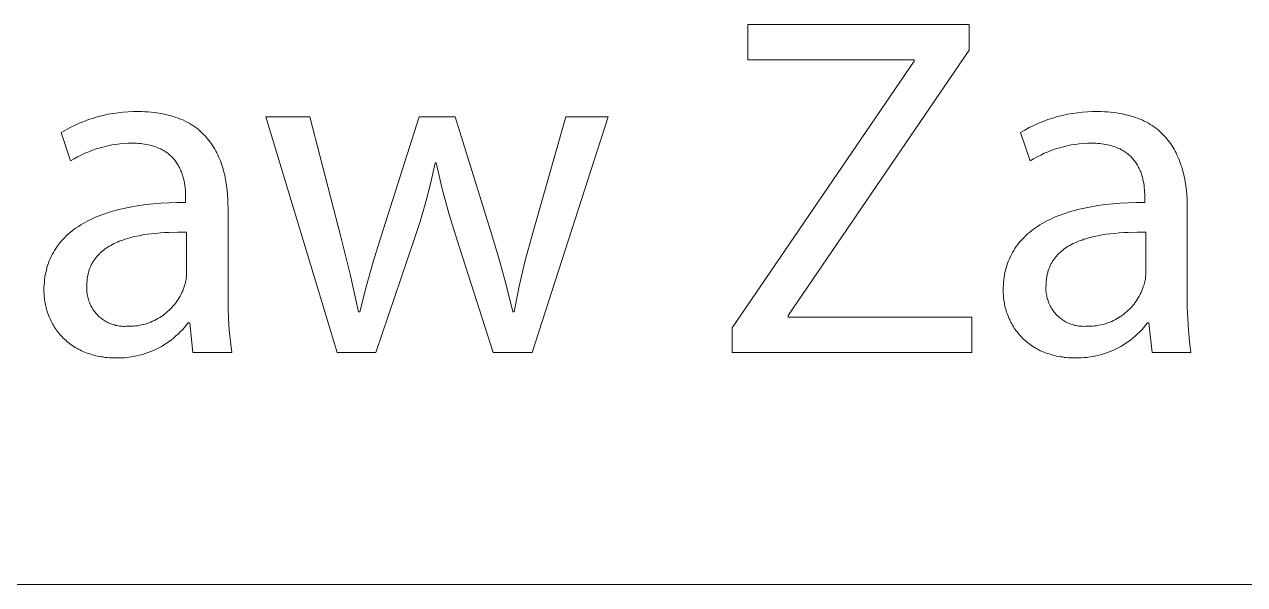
# Model space of a CAD drawing. Header units: millimetres. Extents: x -1283 to 2747, y -259 to 2557.
# Drawn here: x 2009.7 to 2110.9, y -258.7 to -212.3 of the extents above; entities that cross this region are included whole.
import ezdxf

# ---------------------------------------------------------------- set-up
doc = ezdxf.new("R2010")
doc.units = ezdxf.units.MM
doc.header["$MEASUREMENT"] = 0
doc.layers.add('Domyślny', color=7, linetype='Continuous', true_color=0x000000)

msp = doc.modelspace()

# ---------------------------------------------------------------- linework, layer by layer
at = {"layer": 'Domyślny', "color": 18, "lineweight": 15, "true_color": 0x000000}
for p, q in [((2069.67, -215.24), (2069.67, -212.3)), ((2069.67, -212.3), (2088.03, -212.3)), ((2088.03, -212.3), (2088.03, -214.44)), ((2068.38, -237.44), (2083.47, -215.36)), ((2083.47, -215.24), (2069.67, -215.24)), ((2088.03, -214.44), (2073.03, -236.42)), ((2083.47, -215.36), (2083.47, -215.24)), ((2013.86, -220.67), (2014.25, -220.49)), ((2014.25, -220.49), (2014.64, -220.34)), ((2014.64, -220.34), (2015.03, -220.19)), ((2015.03, -220.19), (2015.43, -220.06)), ((2015.43, -220.06), (2015.83, -219.94)), ((2015.83, -219.94), (2016.24, -219.84)), ((2016.24, -219.84), (2016.65, -219.75)), ((2016.65, -219.75), (2017.06, -219.68)), ((2017.06, -219.68), (2017.48, -219.62)), ((2017.48, -219.62), (2017.9, -219.57)), ((2017.9, -219.57), (2018.31, -219.54)), ((2018.31, -219.54), (2018.73, -219.53)), ((2018.73, -219.53), (2019.15, -219.53)), ((2019.15, -219.53), (2019.43, -219.53)), ((2019.43, -219.53), (2019.7, -219.54)), ((2019.7, -219.54), (2019.96, -219.55)), ((2019.96, -219.55), (2020.22, -219.57)), ((2020.22, -219.57), (2020.47, -219.6)), ((2020.47, -219.6), (2020.72, -219.63)), ((2020.72, -219.63), (2020.96, -219.67)), ((2020.96, -219.67), (2021.19, -219.71)), ((2021.19, -219.71), (2021.41, -219.76)), ((2021.41, -219.76), (2021.63, -219.81)), ((2021.63, -219.81), (2021.85, -219.87)), ((2021.85, -219.87), (2022.06, -219.93)), ((2022.06, -219.93), (2022.26, -220)), ((2022.26, -220), (2022.46, -220.07)), ((2022.46, -220.07), (2022.65, -220.14)), ((2022.65, -220.14), (2022.83, -220.22)), ((2022.83, -220.22), (2023.02, -220.31)), ((2023.02, -220.31), (2023.19, -220.4)), ((2023.19, -220.4), (2023.36, -220.49)), ((2023.36, -220.49), (2023.52, -220.59)), ((2035.62, -239.49), (2029.72, -219.96)), ((2029.72, -219.96), (2033.36, -219.96)), ((2033.36, -219.96), (2035.94, -229.89)), ((2039.25, -229.93), (2042.43, -219.96)), ((2042.43, -219.96), (2045.41, -219.96)), ((2045.41, -219.96), (2048.45, -229.74)), ((2051.79, -229.76), (2054.58, -219.96)), ((2058.1, -219.96), (2051.79, -239.49)), ((2054.58, -219.96), (2058.1, -219.96)), ((2093.38, -220.67), (2093.76, -220.49)), ((2093.76, -220.49), (2094.15, -220.34)), ((2094.15, -220.34), (2094.55, -220.19)), ((2094.55, -220.19), (2094.95, -220.06)), ((2094.95, -220.06), (2095.35, -219.94)), ((2095.35, -219.94), (2095.76, -219.84)), ((2095.76, -219.84), (2096.17, -219.75)), ((2096.17, -219.75), (2096.59, -219.68)), ((2096.59, -219.68), (2097, -219.62)), ((2097, -219.62), (2097.42, -219.57)), ((2097.42, -219.57), (2097.84, -219.54)), ((2097.84, -219.54), (2098.26, -219.53)), ((2098.26, -219.53), (2098.68, -219.53)), ((2098.68, -219.53), (2098.96, -219.53)), ((2098.96, -219.53), (2099.23, -219.54)), ((2099.23, -219.54), (2099.49, -219.55)), ((2099.49, -219.55), (2099.75, -219.57)), ((2099.75, -219.57), (2100, -219.6)), ((2100, -219.6), (2100.24, -219.63)), ((2100.24, -219.63), (2100.48, -219.67)), ((2100.48, -219.67), (2100.71, -219.71)), ((2100.71, -219.71), (2100.94, -219.76)), ((2100.94, -219.76), (2101.16, -219.81)), ((2101.16, -219.81), (2101.37, -219.87)), ((2101.37, -219.87), (2101.58, -219.93)), ((2101.58, -219.93), (2101.78, -220)), ((2101.78, -220), (2101.98, -220.07)), ((2101.98, -220.07), (2102.17, -220.14)), ((2102.17, -220.14), (2102.35, -220.22)), ((2102.35, -220.22), (2102.53, -220.31)), ((2102.53, -220.31), (2102.71, -220.4)), ((2102.71, -220.4), (2102.88, -220.49)), ((2102.88, -220.49), (2103.04, -220.59)), ((2012.75, -221.26), (2013.12, -221.05)), ((2013.54, -223.61), (2012.75, -221.26)), ((2013.12, -221.05), (2013.49, -220.85)), ((2013.49, -220.85), (2013.86, -220.67)), ((2023.52, -220.59), (2023.68, -220.69)), ((2023.68, -220.69), (2023.84, -220.8)), ((2023.84, -220.8), (2023.99, -220.91)), ((2023.99, -220.91), (2024.13, -221.02)), ((2024.13, -221.02), (2024.27, -221.14)), ((2024.27, -221.14), (2024.4, -221.26)), ((2024.4, -221.26), (2024.53, -221.39)), ((2024.53, -221.39), (2024.66, -221.51)), ((2024.66, -221.51), (2024.78, -221.64)), ((2092.27, -221.26), (2092.63, -221.05)), ((2093.07, -223.61), (2092.27, -221.26)), ((2092.63, -221.05), (2093, -220.85)), ((2093, -220.85), (2093.38, -220.67)), ((2103.04, -220.59), (2103.2, -220.69)), ((2103.2, -220.69), (2103.36, -220.8)), ((2103.36, -220.8), (2103.5, -220.91)), ((2103.5, -220.91), (2103.65, -221.02)), ((2103.65, -221.02), (2103.79, -221.14)), ((2103.79, -221.14), (2103.92, -221.26)), ((2103.92, -221.26), (2104.05, -221.39)), ((2104.05, -221.39), (2104.17, -221.51)), ((2104.17, -221.51), (2104.29, -221.64)), ((2015.98, -222.52), (2015.66, -222.62)), ((2016.31, -222.43), (2015.98, -222.52)), ((2016.63, -222.36), (2016.31, -222.43)), ((2016.96, -222.29), (2016.63, -222.36)), ((2017.29, -222.24), (2016.96, -222.29)), ((2017.63, -222.2), (2017.29, -222.24)), ((2017.96, -222.17), (2017.63, -222.2)), ((2018.3, -222.15), (2017.96, -222.17)), ((2018.63, -222.14), (2018.3, -222.15)), ((2018.81, -222.15), (2018.63, -222.14)), ((2018.99, -222.15), (2018.81, -222.15)), ((2019.17, -222.16), (2018.99, -222.15)), ((2019.34, -222.18), (2019.17, -222.16)), ((2019.5, -222.19), (2019.34, -222.18)), ((2019.66, -222.22), (2019.5, -222.19)), ((2019.82, -222.24), (2019.66, -222.22)), ((2019.97, -222.27), (2019.82, -222.24)), ((2020.12, -222.3), (2019.97, -222.27)), ((2020.26, -222.34), (2020.12, -222.3)), ((2020.39, -222.38), (2020.26, -222.34)), ((2020.53, -222.42), (2020.39, -222.38)), ((2020.65, -222.47), (2020.53, -222.42)), ((2020.78, -222.52), (2020.65, -222.47)), ((2020.9, -222.57), (2020.78, -222.52)), ((2024.78, -221.64), (2024.89, -221.78)), ((2024.89, -221.78), (2025, -221.91)), ((2025, -221.91), (2025.11, -222.05)), ((2025.11, -222.05), (2025.21, -222.2)), ((2025.21, -222.2), (2025.31, -222.34)), ((2025.31, -222.34), (2025.4, -222.49)), ((2025.4, -222.49), (2025.49, -222.64)), ((2095.51, -222.52), (2095.19, -222.62)), ((2095.84, -222.43), (2095.51, -222.52)), ((2096.16, -222.35), (2095.84, -222.43)), ((2096.49, -222.29), (2096.16, -222.35)), ((2096.82, -222.24), (2096.49, -222.29)), ((2097.15, -222.2), (2096.82, -222.24)), ((2097.49, -222.17), (2097.15, -222.2)), ((2097.82, -222.15), (2097.49, -222.17)), ((2098.16, -222.14), (2097.82, -222.15)), ((2098.34, -222.15), (2098.16, -222.14)), ((2098.52, -222.15), (2098.34, -222.15)), ((2098.7, -222.16), (2098.52, -222.15)), ((2098.86, -222.18), (2098.7, -222.16)), ((2099.03, -222.19), (2098.86, -222.18)), ((2099.19, -222.22), (2099.03, -222.19)), ((2099.34, -222.24), (2099.19, -222.22)), ((2099.49, -222.27), (2099.34, -222.24)), ((2099.64, -222.3), (2099.49, -222.27)), ((2099.78, -222.34), (2099.64, -222.3)), ((2099.91, -222.38), (2099.78, -222.34)), ((2100.05, -222.42), (2099.91, -222.38)), ((2100.17, -222.47), (2100.05, -222.42)), ((2100.3, -222.52), (2100.17, -222.47)), ((2100.42, -222.57), (2100.3, -222.52)), ((2104.29, -221.64), (2104.41, -221.78)), ((2104.41, -221.78), (2104.52, -221.91)), ((2104.52, -221.91), (2104.63, -222.05)), ((2104.63, -222.05), (2104.73, -222.2)), ((2104.73, -222.2), (2104.83, -222.34)), ((2104.83, -222.34), (2104.92, -222.49)), ((2104.92, -222.49), (2105.01, -222.64)), ((2013.83, -223.43), (2013.54, -223.61)), ((2014.12, -223.27), (2013.83, -223.43)), ((2014.42, -223.12), (2014.12, -223.27)), ((2014.73, -222.98), (2014.42, -223.12)), ((2015.04, -222.85), (2014.73, -222.98)), ((2015.35, -222.73), (2015.04, -222.85)), ((2015.66, -222.62), (2015.35, -222.73)), ((2021.01, -222.62), (2020.9, -222.57)), ((2021.12, -222.68), (2021.01, -222.62)), ((2021.23, -222.74), (2021.12, -222.68)), ((2021.33, -222.8), (2021.23, -222.74)), ((2021.43, -222.87), (2021.33, -222.8)), ((2021.53, -222.93), (2021.43, -222.87)), ((2021.62, -223), (2021.53, -222.93)), ((2021.71, -223.07), (2021.62, -223)), ((2021.79, -223.15), (2021.71, -223.07)), ((2021.87, -223.22), (2021.79, -223.15)), ((2021.95, -223.3), (2021.87, -223.22)), ((2022.03, -223.38), (2021.95, -223.3)), ((2022.1, -223.46), (2022.03, -223.38)), ((2022.17, -223.54), (2022.1, -223.46)), ((2025.49, -222.64), (2025.58, -222.8)), ((2025.58, -222.8), (2025.66, -222.95)), ((2025.66, -222.95), (2025.74, -223.11)), ((2025.74, -223.11), (2025.81, -223.27)), ((2025.81, -223.27), (2025.88, -223.43)), ((2025.88, -223.43), (2025.95, -223.6)), ((2093.36, -223.43), (2093.07, -223.61)), ((2093.65, -223.27), (2093.36, -223.43)), ((2093.95, -223.12), (2093.65, -223.27)), ((2094.25, -222.98), (2093.95, -223.12)), ((2094.56, -222.85), (2094.25, -222.98)), ((2094.87, -222.73), (2094.56, -222.85)), ((2095.19, -222.62), (2094.87, -222.73)), ((2100.53, -222.62), (2100.42, -222.57)), ((2100.64, -222.68), (2100.53, -222.62)), ((2100.75, -222.74), (2100.64, -222.68)), ((2100.85, -222.8), (2100.75, -222.74)), ((2100.95, -222.87), (2100.85, -222.8)), ((2101.05, -222.93), (2100.95, -222.87)), ((2101.14, -223), (2101.05, -222.93)), ((2101.23, -223.07), (2101.14, -223)), ((2101.31, -223.15), (2101.23, -223.07)), ((2101.39, -223.22), (2101.31, -223.15)), ((2101.47, -223.3), (2101.39, -223.22)), ((2101.54, -223.38), (2101.47, -223.3)), ((2101.61, -223.46), (2101.54, -223.38)), ((2101.68, -223.54), (2101.61, -223.46)), ((2105.01, -222.64), (2105.09, -222.8)), ((2105.09, -222.8), (2105.18, -222.95)), ((2105.18, -222.95), (2105.25, -223.11)), ((2105.25, -223.11), (2105.33, -223.27)), ((2105.33, -223.27), (2105.4, -223.43)), ((2105.4, -223.43), (2105.46, -223.6)), ((2022.23, -223.62), (2022.17, -223.54)), ((2022.29, -223.71), (2022.23, -223.62)), ((2022.35, -223.8), (2022.29, -223.71)), ((2022.41, -223.88), (2022.35, -223.8)), ((2022.46, -223.97), (2022.41, -223.88)), ((2022.51, -224.06), (2022.46, -223.97)), ((2022.56, -224.15), (2022.51, -224.06)), ((2022.6, -224.24), (2022.56, -224.15)), ((2022.64, -224.34), (2022.6, -224.24)), ((2022.68, -224.43), (2022.64, -224.34)), ((2022.72, -224.52), (2022.68, -224.43)), ((2022.76, -224.61), (2022.72, -224.52)), ((2025.95, -223.6), (2026.01, -223.76)), ((2026.01, -223.76), (2026.07, -223.93)), ((2026.07, -223.93), (2026.12, -224.1)), ((2026.12, -224.1), (2026.17, -224.27)), ((2026.17, -224.27), (2026.22, -224.44)), ((2026.22, -224.44), (2026.27, -224.62)), ((2043.76, -223.76), (2043.39, -225.39)), ((2043.84, -223.76), (2043.76, -223.76)), ((2044.35, -225.92), (2043.84, -223.76)), ((2101.75, -223.62), (2101.68, -223.54)), ((2101.81, -223.71), (2101.75, -223.62)), ((2101.87, -223.8), (2101.81, -223.71)), ((2101.92, -223.88), (2101.87, -223.8)), ((2101.98, -223.97), (2101.92, -223.88)), ((2102.03, -224.06), (2101.98, -223.97)), ((2102.07, -224.15), (2102.03, -224.06)), ((2102.12, -224.24), (2102.07, -224.15)), ((2102.16, -224.34), (2102.12, -224.24)), ((2102.2, -224.43), (2102.16, -224.34)), ((2102.24, -224.52), (2102.2, -224.43)), ((2102.27, -224.61), (2102.24, -224.52)), ((2105.46, -223.6), (2105.52, -223.76)), ((2105.52, -223.76), (2105.58, -223.93)), ((2105.58, -223.93), (2105.64, -224.1)), ((2105.64, -224.1), (2105.69, -224.27)), ((2105.69, -224.27), (2105.74, -224.44)), ((2105.74, -224.44), (2105.78, -224.62)), ((2022.79, -224.71), (2022.76, -224.61)), ((2022.82, -224.8), (2022.79, -224.71)), ((2022.85, -224.9), (2022.82, -224.8)), ((2022.87, -224.99), (2022.85, -224.9)), ((2022.9, -225.09), (2022.87, -224.99)), ((2022.92, -225.18), (2022.9, -225.09)), ((2022.94, -225.27), (2022.92, -225.18)), ((2022.98, -225.46), (2022.94, -225.27)), ((2023.01, -225.65), (2022.98, -225.46)), ((2026.27, -224.62), (2026.31, -224.79)), ((2026.31, -224.79), (2026.35, -224.97)), ((2026.35, -224.97), (2026.38, -225.15)), ((2026.38, -225.15), (2026.41, -225.32)), ((2026.41, -225.32), (2026.47, -225.68)), ((2043.39, -225.39), (2042.97, -227.01)), ((2102.3, -224.71), (2102.27, -224.61)), ((2102.33, -224.8), (2102.3, -224.71)), ((2102.36, -224.9), (2102.33, -224.8)), ((2102.39, -224.99), (2102.36, -224.9)), ((2102.41, -225.09), (2102.39, -224.99)), ((2102.43, -225.18), (2102.41, -225.09)), ((2102.46, -225.27), (2102.43, -225.18)), ((2102.49, -225.46), (2102.46, -225.27)), ((2102.52, -225.65), (2102.49, -225.46)), ((2105.78, -224.62), (2105.82, -224.79)), ((2105.82, -224.79), (2105.86, -224.97)), ((2105.86, -224.97), (2105.9, -225.15)), ((2105.9, -225.15), (2105.93, -225.32)), ((2105.93, -225.32), (2105.98, -225.68)), ((2023.03, -225.83), (2023.01, -225.65)), ((2023.05, -226.01), (2023.03, -225.83)), ((2023.06, -226.18), (2023.05, -226.01)), ((2023.07, -226.35), (2023.06, -226.18)), ((2023.07, -226.51), (2023.07, -226.35)), ((2023.07, -226.67), (2023.07, -226.51)), ((2026.47, -225.68), (2026.51, -226.05)), ((2026.51, -226.05), (2026.55, -226.41)), ((2026.55, -226.41), (2026.57, -226.78)), ((2044.92, -228.06), (2044.35, -225.92)), ((2102.54, -225.83), (2102.52, -225.65)), ((2102.56, -226.01), (2102.54, -225.83)), ((2102.57, -226.18), (2102.56, -226.01)), ((2102.58, -226.35), (2102.57, -226.18)), ((2102.59, -226.51), (2102.58, -226.35)), ((2102.59, -226.67), (2102.59, -226.51)), ((2105.98, -225.68), (2106.03, -226.05)), ((2106.03, -226.05), (2106.06, -226.41)), ((2106.06, -226.41), (2106.08, -226.78)), ((2017.53, -227.64), (2018.06, -227.52)), ((2018.06, -227.52), (2018.62, -227.41)), ((2018.62, -227.41), (2019.19, -227.31)), ((2019.19, -227.31), (2019.79, -227.23)), ((2019.79, -227.23), (2020.41, -227.17)), ((2020.41, -227.17), (2021.04, -227.12)), ((2021.04, -227.12), (2021.7, -227.08)), ((2021.7, -227.08), (2022.38, -227.06)), ((2022.38, -227.06), (2023.07, -227.06)), ((2023.07, -227.06), (2023.07, -226.67)), ((2026.57, -226.78), (2026.58, -227.14)), ((2026.58, -227.14), (2026.59, -227.51)), ((2026.59, -227.51), (2026.59, -234.83)), ((2042.97, -227.01), (2042.5, -228.62)), ((2097.03, -227.64), (2097.57, -227.52)), ((2097.57, -227.52), (2098.13, -227.41)), ((2098.13, -227.41), (2098.7, -227.31)), ((2098.7, -227.31), (2099.3, -227.23)), ((2099.3, -227.23), (2099.92, -227.17)), ((2099.92, -227.17), (2100.55, -227.12)), ((2100.55, -227.12), (2101.21, -227.08)), ((2101.21, -227.08), (2101.89, -227.06)), ((2101.89, -227.06), (2102.59, -227.06)), ((2102.59, -227.06), (2102.59, -226.67)), ((2106.08, -226.78), (2106.1, -227.14)), ((2106.1, -227.14), (2106.1, -227.51)), ((2106.1, -227.51), (2106.1, -234.83)), ((2014.76, -228.69), (2014.96, -228.58)), ((2014.96, -228.58), (2015.17, -228.48)), ((2015.17, -228.48), (2015.38, -228.38)), ((2015.38, -228.38), (2015.6, -228.28)), ((2015.6, -228.28), (2015.82, -228.19)), ((2015.82, -228.19), (2016.05, -228.1)), ((2016.05, -228.1), (2016.28, -228.01)), ((2016.28, -228.01), (2016.52, -227.93)), ((2016.52, -227.93), (2016.76, -227.85)), ((2016.76, -227.85), (2017.01, -227.78)), ((2017.01, -227.78), (2017.27, -227.71)), ((2017.27, -227.71), (2017.53, -227.64)), ((2045.57, -230.18), (2044.92, -228.06)), ((2094.27, -228.69), (2094.47, -228.58)), ((2094.47, -228.58), (2094.68, -228.48)), ((2094.68, -228.48), (2094.89, -228.38)), ((2094.89, -228.38), (2095.11, -228.28)), ((2095.11, -228.28), (2095.33, -228.19)), ((2095.33, -228.19), (2095.56, -228.1)), ((2095.56, -228.1), (2095.79, -228.01)), ((2095.79, -228.01), (2096.03, -227.93)), ((2096.03, -227.93), (2096.27, -227.85)), ((2096.27, -227.85), (2096.52, -227.78)), ((2096.52, -227.78), (2096.78, -227.71)), ((2096.78, -227.71), (2097.03, -227.64)), ((2013.36, -229.66), (2013.51, -229.53)), ((2013.51, -229.53), (2013.67, -229.4)), ((2013.67, -229.4), (2013.84, -229.27)), ((2013.84, -229.27), (2014.01, -229.15)), ((2014.01, -229.15), (2014.19, -229.03)), ((2014.19, -229.03), (2014.38, -228.91)), ((2014.38, -228.91), (2014.57, -228.8)), ((2014.57, -228.8), (2014.76, -228.69)), ((2020.95, -229.58), (2020.59, -229.61)), ((2021.32, -229.55), (2020.95, -229.58)), ((2021.69, -229.53), (2021.32, -229.55)), ((2022.42, -229.52), (2021.69, -229.53)), ((2023.15, -229.52), (2022.42, -229.52)), ((2023.15, -232.92), (2023.15, -229.52)), ((2042.5, -228.62), (2041.99, -230.21)), ((2092.87, -229.66), (2093.02, -229.53)), ((2093.02, -229.53), (2093.18, -229.4)), ((2093.18, -229.4), (2093.35, -229.27)), ((2093.35, -229.27), (2093.52, -229.15)), ((2093.52, -229.15), (2093.7, -229.03)), ((2093.7, -229.03), (2093.89, -228.91)), ((2093.89, -228.91), (2094.08, -228.8)), ((2094.08, -228.8), (2094.27, -228.69)), ((2100.46, -229.58), (2100.1, -229.61)), ((2100.83, -229.55), (2100.46, -229.58)), ((2101.2, -229.53), (2100.83, -229.55)), ((2101.94, -229.52), (2101.2, -229.53)), ((2102.67, -229.52), (2101.94, -229.52)), ((2102.67, -232.92), (2102.67, -229.52)), ((2012.42, -230.7), (2012.54, -230.54)), ((2012.54, -230.54), (2012.66, -230.38)), ((2012.66, -230.38), (2012.79, -230.23)), ((2012.79, -230.23), (2012.92, -230.09)), ((2012.92, -230.09), (2013.06, -229.94)), ((2013.06, -229.94), (2013.2, -229.8)), ((2013.2, -229.8), (2013.36, -229.66)), ((2016.87, -230.61), (2016.73, -230.68)), ((2017, -230.53), (2016.87, -230.61)), ((2017.14, -230.46), (2017, -230.53)), ((2017.28, -230.4), (2017.14, -230.46)), ((2017.42, -230.33), (2017.28, -230.4)), ((2017.57, -230.27), (2017.42, -230.33)), ((2017.72, -230.21), (2017.57, -230.27)), ((2017.87, -230.16), (2017.72, -230.21)), ((2018.03, -230.1), (2017.87, -230.16)), ((2018.19, -230.05), (2018.03, -230.1)), ((2018.35, -230.01), (2018.19, -230.05)), ((2018.51, -229.96), (2018.35, -230.01)), ((2018.84, -229.88), (2018.51, -229.96)), ((2019.18, -229.81), (2018.84, -229.88)), ((2019.52, -229.74), (2019.18, -229.81)), ((2019.87, -229.69), (2019.52, -229.74)), ((2020.23, -229.64), (2019.87, -229.69)), ((2020.59, -229.61), (2020.23, -229.64)), ((2035.94, -229.89), (2036.72, -232.98)), ((2038.62, -231.97), (2039.25, -229.93)), ((2041.99, -230.21), (2038.84, -239.49)), ((2048.57, -239.49), (2045.57, -230.18)), ((2048.45, -229.74), (2049.09, -231.85)), ((2051.22, -231.85), (2051.79, -229.76)), ((2091.93, -230.7), (2092.05, -230.54)), ((2092.05, -230.54), (2092.17, -230.38)), ((2092.17, -230.38), (2092.3, -230.23)), ((2092.3, -230.23), (2092.43, -230.09)), ((2092.43, -230.09), (2092.57, -229.94)), ((2092.57, -229.94), (2092.72, -229.8)), ((2092.72, -229.8), (2092.87, -229.66)), ((2096.38, -230.61), (2096.24, -230.68)), ((2096.51, -230.53), (2096.38, -230.61)), ((2096.65, -230.46), (2096.51, -230.53)), ((2096.79, -230.4), (2096.65, -230.46)), ((2096.93, -230.33), (2096.79, -230.4)), ((2097.08, -230.27), (2096.93, -230.33)), ((2097.23, -230.21), (2097.08, -230.27)), ((2097.38, -230.16), (2097.23, -230.21)), ((2097.54, -230.1), (2097.38, -230.16)), ((2097.69, -230.05), (2097.54, -230.1)), ((2097.85, -230.01), (2097.69, -230.05)), ((2098.02, -229.96), (2097.85, -230.01)), ((2098.35, -229.88), (2098.02, -229.96)), ((2098.69, -229.81), (2098.35, -229.88)), ((2099.03, -229.74), (2098.69, -229.81)), ((2099.38, -229.69), (2099.03, -229.74)), ((2099.74, -229.64), (2099.38, -229.69)), ((2100.1, -229.61), (2099.74, -229.64)), ((2011.84, -231.71), (2011.92, -231.54)), ((2011.92, -231.54), (2012.01, -231.36)), ((2012.01, -231.36), (2012.11, -231.19)), ((2012.11, -231.19), (2012.2, -231.02)), ((2012.2, -231.02), (2012.31, -230.86)), ((2012.31, -230.86), (2012.42, -230.7)), ((2015.63, -231.63), (2015.59, -231.68)), ((2015.68, -231.57), (2015.63, -231.63)), ((2015.72, -231.52), (2015.68, -231.57)), ((2015.77, -231.46), (2015.72, -231.52)), ((2015.82, -231.41), (2015.77, -231.46)), ((2015.87, -231.36), (2015.82, -231.41)), ((2015.92, -231.31), (2015.87, -231.36)), ((2015.97, -231.26), (2015.92, -231.31)), ((2016.02, -231.21), (2015.97, -231.26)), ((2016.08, -231.16), (2016.02, -231.21)), ((2016.13, -231.11), (2016.08, -231.16)), ((2016.19, -231.06), (2016.13, -231.11)), ((2016.25, -231.02), (2016.19, -231.06)), ((2016.36, -230.93), (2016.25, -231.02)), ((2016.48, -230.84), (2016.36, -230.93)), ((2016.61, -230.76), (2016.48, -230.84)), ((2016.73, -230.68), (2016.61, -230.76)), ((2091.36, -231.71), (2091.44, -231.54)), ((2091.44, -231.54), (2091.52, -231.36)), ((2091.52, -231.36), (2091.62, -231.19)), ((2091.62, -231.19), (2091.72, -231.02)), ((2091.72, -231.02), (2091.82, -230.86)), ((2091.82, -230.86), (2091.93, -230.7)), ((2095.15, -231.63), (2095.1, -231.68)), ((2095.19, -231.57), (2095.15, -231.63)), ((2095.24, -231.52), (2095.19, -231.57)), ((2095.28, -231.46), (2095.24, -231.52)), ((2095.33, -231.41), (2095.28, -231.46)), ((2095.38, -231.36), (2095.33, -231.41)), ((2095.43, -231.31), (2095.38, -231.36)), ((2095.48, -231.26), (2095.43, -231.31)), ((2095.54, -231.21), (2095.48, -231.26)), ((2095.59, -231.16), (2095.54, -231.21)), ((2095.64, -231.11), (2095.59, -231.16)), ((2095.7, -231.06), (2095.64, -231.11)), ((2095.76, -231.02), (2095.7, -231.06)), ((2095.87, -230.93), (2095.76, -231.02)), ((2095.99, -230.84), (2095.87, -230.93)), ((2096.12, -230.76), (2095.99, -230.84)), ((2096.24, -230.68), (2096.12, -230.76)), ((2011.53, -232.65), (2011.58, -232.46)), ((2011.58, -232.46), (2011.63, -232.27)), ((2011.63, -232.27), (2011.7, -232.08)), ((2011.7, -232.08), (2011.77, -231.89)), ((2011.77, -231.89), (2011.84, -231.71)), ((2015.11, -232.57), (2015.08, -232.64)), ((2015.13, -232.5), (2015.11, -232.57)), ((2015.16, -232.43), (2015.13, -232.5)), ((2015.19, -232.37), (2015.16, -232.43)), ((2015.22, -232.3), (2015.19, -232.37)), ((2015.25, -232.23), (2015.22, -232.3)), ((2015.28, -232.17), (2015.25, -232.23)), ((2015.32, -232.1), (2015.28, -232.17)), ((2015.35, -232.04), (2015.32, -232.1)), ((2015.39, -231.98), (2015.35, -232.04)), ((2015.43, -231.92), (2015.39, -231.98)), ((2015.47, -231.86), (2015.43, -231.92)), ((2015.51, -231.8), (2015.47, -231.86)), ((2015.55, -231.74), (2015.51, -231.8)), ((2015.59, -231.68), (2015.55, -231.74)), ((2038.05, -234.03), (2038.62, -231.97)), ((2049.09, -231.85), (2049.67, -233.97)), ((2050.73, -233.97), (2051.22, -231.85)), ((2091.04, -232.65), (2091.09, -232.46)), ((2091.09, -232.46), (2091.15, -232.27)), ((2091.15, -232.27), (2091.21, -232.08)), ((2091.21, -232.08), (2091.28, -231.89)), ((2091.28, -231.89), (2091.36, -231.71)), ((2094.62, -232.57), (2094.6, -232.64)), ((2094.65, -232.5), (2094.62, -232.57)), ((2094.67, -232.43), (2094.65, -232.5)), ((2094.7, -232.37), (2094.67, -232.43)), ((2094.73, -232.3), (2094.7, -232.37)), ((2094.76, -232.23), (2094.73, -232.3)), ((2094.8, -232.17), (2094.76, -232.23)), ((2094.83, -232.1), (2094.8, -232.17)), ((2094.87, -232.04), (2094.83, -232.1)), ((2094.9, -231.98), (2094.87, -232.04)), ((2094.94, -231.92), (2094.9, -231.98)), ((2094.98, -231.86), (2094.94, -231.92)), ((2095.02, -231.8), (2094.98, -231.86)), ((2095.06, -231.74), (2095.02, -231.8)), ((2095.1, -231.68), (2095.06, -231.74)), ((2011.36, -233.67), (2011.38, -233.46)), ((2011.38, -233.46), (2011.41, -233.25)), ((2011.41, -233.25), (2011.44, -233.05)), ((2011.44, -233.05), (2011.48, -232.85)), ((2011.48, -232.85), (2011.53, -232.65)), ((2014.9, -233.58), (2014.89, -233.66)), ((2014.91, -233.5), (2014.9, -233.58)), ((2014.92, -233.33), (2014.91, -233.41)), ((2014.91, -233.41), (2014.91, -233.5)), ((2014.94, -233.25), (2014.92, -233.33)), ((2014.95, -233.17), (2014.94, -233.25)), ((2014.96, -233.09), (2014.95, -233.17)), ((2014.98, -233.01), (2014.96, -233.09)), ((2015, -232.94), (2014.98, -233.01)), ((2015.02, -232.86), (2015, -232.94)), ((2015.04, -232.79), (2015.02, -232.86)), ((2015.06, -232.72), (2015.04, -232.79)), ((2015.08, -232.64), (2015.06, -232.72)), ((2023.06, -233.68), (2023.08, -233.55)), ((2023.08, -233.55), (2023.11, -233.43)), ((2023.11, -233.43), (2023.12, -233.3)), ((2023.12, -233.3), (2023.14, -233.17)), ((2023.14, -233.17), (2023.15, -233.05)), ((2023.15, -233.05), (2023.15, -232.92)), ((2036.72, -232.98), (2037.4, -236.1)), ((2090.87, -233.67), (2090.89, -233.46)), ((2090.89, -233.46), (2090.92, -233.25)), ((2090.92, -233.25), (2090.95, -233.05)), ((2090.95, -233.05), (2090.99, -232.85)), ((2090.99, -232.85), (2091.04, -232.65)), ((2094.42, -233.5), (2094.41, -233.58)), ((2094.41, -233.58), (2094.41, -233.66)), ((2094.43, -233.41), (2094.42, -233.5)), ((2094.44, -233.33), (2094.43, -233.41)), ((2094.45, -233.25), (2094.44, -233.33)), ((2094.46, -233.17), (2094.45, -233.25)), ((2094.48, -233.09), (2094.46, -233.17)), ((2094.49, -233.01), (2094.48, -233.09)), ((2094.51, -232.94), (2094.49, -233.01)), ((2094.53, -232.86), (2094.51, -232.94)), ((2094.55, -232.79), (2094.53, -232.86)), ((2094.57, -232.72), (2094.55, -232.79)), ((2094.6, -232.64), (2094.57, -232.72)), ((2102.56, -233.72), (2102.58, -233.61)), ((2102.58, -233.61), (2102.61, -233.49)), ((2102.61, -233.49), (2102.63, -233.38)), ((2102.63, -233.38), (2102.64, -233.26)), ((2102.64, -233.26), (2102.65, -233.15)), ((2102.65, -233.15), (2102.66, -233.04)), ((2102.66, -233.04), (2102.67, -232.92)), ((2011.33, -234.1), (2011.34, -233.88)), ((2011.33, -234.32), (2011.33, -234.1)), ((2011.33, -234.45), (2011.33, -234.32)), ((2011.34, -234.58), (2011.33, -234.45)), ((2011.34, -233.88), (2011.36, -233.67)), ((2011.34, -234.71), (2011.34, -234.58)), ((2014.89, -233.93), (2014.88, -234.03)), ((2014.88, -234.03), (2014.88, -234.14)), ((2014.88, -234.14), (2014.88, -234.25)), ((2014.88, -234.25), (2014.88, -234.36)), ((2014.88, -234.36), (2014.89, -234.47)), ((2014.89, -233.66), (2014.89, -233.75)), ((2014.89, -233.75), (2014.89, -233.84)), ((2014.89, -233.84), (2014.89, -233.93)), ((2014.89, -234.47), (2014.9, -234.57)), ((2014.9, -234.57), (2014.92, -234.68)), ((2022.61, -234.8), (2022.69, -234.66)), ((2022.69, -234.66), (2022.76, -234.51)), ((2022.76, -234.51), (2022.83, -234.36)), ((2022.83, -234.36), (2022.89, -234.2)), ((2022.89, -234.2), (2022.95, -234.05)), ((2022.95, -234.05), (2022.99, -233.93)), ((2022.99, -233.93), (2023.03, -233.8)), ((2023.03, -233.8), (2023.06, -233.68)), ((2037.52, -236.1), (2038.05, -234.03)), ((2049.67, -233.97), (2050.19, -236.1)), ((2050.3, -236.1), (2050.73, -233.97)), ((2090.84, -234.32), (2090.85, -234.1)), ((2090.85, -234.45), (2090.84, -234.32)), ((2090.85, -234.1), (2090.86, -233.88)), ((2090.85, -234.58), (2090.85, -234.45)), ((2090.86, -234.71), (2090.85, -234.58)), ((2090.86, -233.88), (2090.87, -233.67)), ((2094.4, -233.93), (2094.39, -234.03)), ((2094.39, -234.03), (2094.39, -234.14)), ((2094.39, -234.14), (2094.39, -234.25)), ((2094.39, -234.25), (2094.39, -234.36)), ((2094.39, -234.36), (2094.4, -234.47)), ((2094.41, -233.66), (2094.4, -233.75)), ((2094.4, -233.75), (2094.4, -233.84)), ((2094.4, -233.84), (2094.4, -233.93)), ((2094.4, -234.47), (2094.41, -234.57)), ((2094.41, -234.57), (2094.43, -234.68)), ((2102.12, -234.8), (2102.19, -234.66)), ((2102.19, -234.66), (2102.27, -234.51)), ((2102.27, -234.51), (2102.33, -234.36)), ((2102.33, -234.36), (2102.4, -234.2)), ((2102.4, -234.2), (2102.45, -234.05)), ((2102.45, -234.05), (2102.49, -233.94)), ((2102.49, -233.94), (2102.53, -233.83)), ((2102.53, -233.83), (2102.56, -233.72)), ((2011.35, -234.85), (2011.34, -234.71)), ((2011.37, -234.98), (2011.35, -234.85)), ((2011.38, -235.11), (2011.37, -234.98)), ((2011.4, -235.24), (2011.38, -235.11)), ((2011.42, -235.37), (2011.4, -235.24)), ((2011.45, -235.5), (2011.42, -235.37)), ((2011.48, -235.63), (2011.45, -235.5)), ((2011.51, -235.76), (2011.48, -235.63)), ((2014.92, -234.68), (2014.94, -234.79)), ((2014.94, -234.79), (2014.96, -234.89)), ((2014.96, -234.89), (2014.98, -235)), ((2014.98, -235), (2015.01, -235.1)), ((2015.01, -235.1), (2015.05, -235.21)), ((2015.05, -235.21), (2015.09, -235.31)), ((2015.09, -235.31), (2015.13, -235.41)), ((2015.13, -235.41), (2015.17, -235.51)), ((2015.17, -235.51), (2015.22, -235.6)), ((2015.22, -235.6), (2015.27, -235.7)), ((2021.94, -235.74), (2022.05, -235.62)), ((2022.05, -235.62), (2022.15, -235.49)), ((2022.15, -235.49), (2022.26, -235.36)), ((2022.26, -235.36), (2022.35, -235.22)), ((2022.35, -235.22), (2022.44, -235.09)), ((2022.44, -235.09), (2022.53, -234.95)), ((2022.53, -234.95), (2022.61, -234.8)), ((2026.59, -234.83), (2026.59, -235.76)), ((2090.87, -234.85), (2090.86, -234.71)), ((2090.88, -234.98), (2090.87, -234.85)), ((2090.9, -235.11), (2090.88, -234.98)), ((2090.92, -235.24), (2090.9, -235.11)), ((2090.94, -235.37), (2090.92, -235.24)), ((2090.96, -235.5), (2090.94, -235.37)), ((2090.99, -235.63), (2090.96, -235.5)), ((2091.02, -235.76), (2090.99, -235.63)), ((2094.43, -234.68), (2094.45, -234.79)), ((2094.45, -234.79), (2094.47, -234.89)), ((2094.47, -234.89), (2094.5, -235)), ((2094.5, -235), (2094.53, -235.1)), ((2094.53, -235.1), (2094.56, -235.2)), ((2094.56, -235.2), (2094.6, -235.3)), ((2094.6, -235.3), (2094.64, -235.4)), ((2094.64, -235.4), (2094.68, -235.5)), ((2094.68, -235.5), (2094.73, -235.6)), ((2094.73, -235.6), (2094.78, -235.69)), ((2101.44, -235.74), (2101.55, -235.62)), ((2101.55, -235.62), (2101.66, -235.49)), ((2101.66, -235.49), (2101.76, -235.36)), ((2101.76, -235.36), (2101.86, -235.23)), ((2101.86, -235.23), (2101.95, -235.09)), ((2101.95, -235.09), (2102.03, -234.95)), ((2102.03, -234.95), (2102.12, -234.8)), ((2106.1, -234.83), (2106.1, -235.76)), ((2011.54, -235.88), (2011.51, -235.76)), ((2011.58, -236.01), (2011.54, -235.88)), ((2011.62, -236.14), (2011.58, -236.01)), ((2011.66, -236.26), (2011.62, -236.14)), ((2011.71, -236.39), (2011.66, -236.26)), ((2011.76, -236.51), (2011.71, -236.39)), ((2011.81, -236.63), (2011.76, -236.51)), ((2011.86, -236.75), (2011.81, -236.63)), ((2015.27, -235.7), (2015.32, -235.79)), ((2015.32, -235.79), (2015.38, -235.88)), ((2015.38, -235.88), (2015.44, -235.97)), ((2015.44, -235.97), (2015.5, -236.06)), ((2015.5, -236.06), (2015.57, -236.15)), ((2015.57, -236.15), (2015.64, -236.23)), ((2015.64, -236.23), (2015.71, -236.31)), ((2015.71, -236.31), (2015.79, -236.39)), ((2015.79, -236.39), (2015.86, -236.46)), ((2015.86, -236.46), (2015.94, -236.54)), ((2015.94, -236.54), (2016.03, -236.61)), ((2016.03, -236.61), (2016.11, -236.67)), ((2016.11, -236.67), (2016.2, -236.74)), ((2020.63, -236.75), (2020.78, -236.67)), ((2020.78, -236.67), (2020.92, -236.58)), ((2020.92, -236.58), (2021.06, -236.49)), ((2021.06, -236.49), (2021.2, -236.4)), ((2021.2, -236.4), (2021.33, -236.3)), ((2021.33, -236.3), (2021.46, -236.2)), ((2021.46, -236.2), (2021.58, -236.09)), ((2021.58, -236.09), (2021.71, -235.98)), ((2021.71, -235.98), (2021.82, -235.86)), ((2021.82, -235.86), (2021.94, -235.74)), ((2026.59, -235.76), (2026.62, -236.69)), ((2037.4, -236.1), (2037.52, -236.1)), ((2050.19, -236.1), (2050.3, -236.1)), ((2073.03, -236.42), (2073.03, -236.56)), ((2073.03, -236.56), (2088.23, -236.56)), ((2088.23, -236.56), (2088.23, -239.48)), ((2091.06, -235.88), (2091.02, -235.76)), ((2091.09, -236.01), (2091.06, -235.88)), ((2091.13, -236.14), (2091.09, -236.01)), ((2091.18, -236.26), (2091.13, -236.14)), ((2091.22, -236.39), (2091.18, -236.26)), ((2091.27, -236.51), (2091.22, -236.39)), ((2091.32, -236.63), (2091.27, -236.51)), ((2091.38, -236.75), (2091.32, -236.63)), ((2094.78, -235.69), (2094.83, -235.79)), ((2094.83, -235.79), (2094.89, -235.88)), ((2094.89, -235.88), (2094.95, -235.97)), ((2094.95, -235.97), (2095.01, -236.06)), ((2095.01, -236.06), (2095.08, -236.14)), ((2095.08, -236.14), (2095.15, -236.23)), ((2095.15, -236.23), (2095.22, -236.31)), ((2095.22, -236.31), (2095.29, -236.38)), ((2095.29, -236.38), (2095.37, -236.46)), ((2095.37, -236.46), (2095.45, -236.53)), ((2095.45, -236.53), (2095.53, -236.6)), ((2095.53, -236.6), (2095.62, -236.67)), ((2095.62, -236.67), (2095.71, -236.73)), ((2100.14, -236.75), (2100.28, -236.67)), ((2100.28, -236.67), (2100.42, -236.59)), ((2100.42, -236.59), (2100.56, -236.5)), ((2100.56, -236.5), (2100.7, -236.4)), ((2100.7, -236.4), (2100.83, -236.3)), ((2100.83, -236.3), (2100.96, -236.2)), ((2100.96, -236.2), (2101.09, -236.09)), ((2101.09, -236.09), (2101.21, -235.98)), ((2101.21, -235.98), (2101.33, -235.86)), ((2101.33, -235.86), (2101.44, -235.74)), ((2106.1, -235.76), (2106.14, -236.69)), ((2011.92, -236.87), (2011.86, -236.75)), ((2011.98, -236.99), (2011.92, -236.87)), ((2012.04, -237.11), (2011.98, -236.99)), ((2012.11, -237.22), (2012.04, -237.11)), ((2012.18, -237.34), (2012.11, -237.22)), ((2012.25, -237.45), (2012.18, -237.34)), ((2012.33, -237.56), (2012.25, -237.45)), ((2012.4, -237.67), (2012.33, -237.56)), ((2012.48, -237.77), (2012.4, -237.67)), ((2016.2, -236.74), (2016.29, -236.8)), ((2016.29, -236.8), (2016.38, -236.86)), ((2016.38, -236.86), (2016.47, -236.91)), ((2016.47, -236.91), (2016.57, -236.96)), ((2016.57, -236.96), (2016.66, -237.01)), ((2016.66, -237.01), (2016.76, -237.06)), ((2016.76, -237.06), (2016.86, -237.1)), ((2016.86, -237.1), (2016.96, -237.14)), ((2016.96, -237.14), (2017.07, -237.17)), ((2017.07, -237.17), (2017.17, -237.2)), ((2017.17, -237.2), (2017.27, -237.23)), ((2017.27, -237.23), (2017.38, -237.25)), ((2017.38, -237.25), (2017.49, -237.27)), ((2017.49, -237.27), (2017.59, -237.29)), ((2017.59, -237.29), (2017.7, -237.3)), ((2017.7, -237.3), (2017.81, -237.31)), ((2017.81, -237.31), (2017.92, -237.32)), ((2017.92, -237.32), (2018.02, -237.32)), ((2018.02, -237.32), (2018.13, -237.31)), ((2018.13, -237.31), (2018.24, -237.31)), ((2018.24, -237.31), (2018.41, -237.31)), ((2018.41, -237.31), (2018.57, -237.31)), ((2018.57, -237.31), (2018.74, -237.3)), ((2018.74, -237.3), (2018.9, -237.28)), ((2018.9, -237.28), (2019.07, -237.26)), ((2019.07, -237.26), (2019.23, -237.23)), ((2019.23, -237.23), (2019.39, -237.2)), ((2019.39, -237.2), (2019.55, -237.16)), ((2019.55, -237.16), (2019.71, -237.12)), ((2019.71, -237.12), (2019.87, -237.07)), ((2019.87, -237.07), (2020.03, -237.02)), ((2020.03, -237.02), (2020.18, -236.96)), ((2020.18, -236.96), (2020.33, -236.89)), ((2020.33, -236.89), (2020.49, -236.82)), ((2020.49, -236.82), (2020.63, -236.75)), ((2022.8, -237.59), (2022.63, -237.77)), ((2022.97, -237.41), (2022.8, -237.59)), ((2023.12, -237.22), (2022.97, -237.41)), ((2023.27, -237.03), (2023.12, -237.22)), ((2023.41, -237.03), (2023.27, -237.03)), ((2023.68, -239.48), (2023.41, -237.03)), ((2026.62, -236.69), (2026.69, -237.63)), ((2026.69, -237.63), (2026.78, -238.56)), ((2068.38, -239.48), (2068.38, -237.44)), ((2091.43, -236.87), (2091.38, -236.75)), ((2091.49, -236.99), (2091.43, -236.87)), ((2091.56, -237.11), (2091.49, -236.99)), ((2091.62, -237.22), (2091.56, -237.11)), ((2091.69, -237.34), (2091.62, -237.22)), ((2091.76, -237.45), (2091.69, -237.34)), ((2091.84, -237.56), (2091.76, -237.45)), ((2091.92, -237.67), (2091.84, -237.56)), ((2092, -237.77), (2091.92, -237.67)), ((2095.71, -236.73), (2095.79, -236.79)), ((2095.79, -236.79), (2095.89, -236.85)), ((2095.89, -236.85), (2095.98, -236.91)), ((2095.98, -236.91), (2096.07, -236.96)), ((2096.07, -236.96), (2096.17, -237.01)), ((2096.17, -237.01), (2096.27, -237.05)), ((2096.27, -237.05), (2096.37, -237.09)), ((2096.37, -237.09), (2096.47, -237.13)), ((2096.47, -237.13), (2096.57, -237.17)), ((2096.57, -237.17), (2096.67, -237.2)), ((2096.67, -237.2), (2096.78, -237.23)), ((2096.78, -237.23), (2096.88, -237.25)), ((2096.88, -237.25), (2096.99, -237.27)), ((2096.99, -237.27), (2097.1, -237.29)), ((2097.1, -237.29), (2097.2, -237.3)), ((2097.2, -237.3), (2097.31, -237.31)), ((2097.31, -237.31), (2097.42, -237.31)), ((2097.42, -237.31), (2097.53, -237.32)), ((2097.53, -237.32), (2097.63, -237.31)), ((2097.63, -237.31), (2097.74, -237.31)), ((2097.74, -237.31), (2097.91, -237.31)), ((2097.91, -237.31), (2098.07, -237.31)), ((2098.07, -237.31), (2098.24, -237.3)), ((2098.24, -237.3), (2098.4, -237.28)), ((2098.4, -237.28), (2098.57, -237.26)), ((2098.57, -237.26), (2098.73, -237.23)), ((2098.73, -237.23), (2098.89, -237.2)), ((2098.89, -237.2), (2099.06, -237.17)), ((2099.06, -237.17), (2099.22, -237.12)), ((2099.22, -237.12), (2099.37, -237.07)), ((2099.37, -237.07), (2099.53, -237.02)), ((2099.53, -237.02), (2099.69, -236.96)), ((2099.69, -236.96), (2099.84, -236.9)), ((2099.84, -236.9), (2099.99, -236.83)), ((2099.99, -236.83), (2100.14, -236.75)), ((2102.33, -237.59), (2102.16, -237.77)), ((2102.49, -237.41), (2102.33, -237.59)), ((2102.65, -237.22), (2102.49, -237.41)), ((2102.8, -237.03), (2102.65, -237.22)), ((2102.91, -237.03), (2102.8, -237.03)), ((2103.19, -239.48), (2102.91, -237.03)), ((2106.14, -236.69), (2106.2, -237.63)), ((2106.2, -237.63), (2106.29, -238.56)), ((2012.57, -237.88), (2012.48, -237.77)), ((2012.65, -237.98), (2012.57, -237.88)), ((2012.74, -238.08), (2012.65, -237.98)), ((2012.84, -238.18), (2012.74, -238.08)), ((2012.93, -238.28), (2012.84, -238.18)), ((2013.03, -238.37), (2012.93, -238.28)), ((2013.13, -238.47), (2013.03, -238.37)), ((2013.23, -238.56), (2013.13, -238.47)), ((2013.34, -238.65), (2013.23, -238.56)), ((2013.45, -238.73), (2013.34, -238.65)), ((2021.7, -238.57), (2021.49, -238.71)), ((2021.89, -238.43), (2021.7, -238.57)), ((2022.09, -238.27), (2021.89, -238.43)), ((2022.27, -238.11), (2022.09, -238.27)), ((2022.46, -237.95), (2022.27, -238.11)), ((2022.63, -237.77), (2022.46, -237.95)), ((2026.78, -238.56), (2026.91, -239.48)), ((2092.08, -237.88), (2092, -237.77)), ((2092.17, -237.98), (2092.08, -237.88)), ((2092.26, -238.08), (2092.17, -237.98)), ((2092.35, -238.18), (2092.26, -238.08)), ((2092.45, -238.28), (2092.35, -238.18)), ((2092.54, -238.37), (2092.45, -238.28)), ((2092.64, -238.47), (2092.54, -238.37)), ((2092.75, -238.56), (2092.64, -238.47)), ((2092.85, -238.65), (2092.75, -238.56)), ((2092.96, -238.73), (2092.85, -238.65)), ((2101.22, -238.57), (2101.01, -238.71)), ((2101.42, -238.42), (2101.22, -238.57)), ((2101.61, -238.27), (2101.42, -238.42)), ((2101.8, -238.11), (2101.61, -238.27)), ((2101.98, -237.94), (2101.8, -238.11)), ((2102.16, -237.77), (2101.98, -237.94)), ((2106.29, -238.56), (2106.41, -239.48)), ((2013.56, -238.82), (2013.45, -238.73)), ((2013.68, -238.9), (2013.56, -238.82)), ((2013.8, -238.98), (2013.68, -238.9)), ((2013.92, -239.05), (2013.8, -238.98)), ((2014.04, -239.12), (2013.92, -239.05)), ((2014.17, -239.19), (2014.04, -239.12)), ((2014.3, -239.26), (2014.17, -239.19)), ((2014.43, -239.33), (2014.3, -239.26)), ((2014.57, -239.39), (2014.43, -239.33)), ((2014.7, -239.45), (2014.57, -239.39)), ((2014.84, -239.5), (2014.7, -239.45)), ((2014.99, -239.56), (2014.84, -239.5)), ((2015.14, -239.6), (2014.99, -239.56)), ((2015.29, -239.65), (2015.14, -239.6)), ((2015.44, -239.69), (2015.29, -239.65)), ((2015.59, -239.73), (2015.44, -239.69)), ((2019.25, -239.71), (2019.01, -239.76)), ((2019.49, -239.64), (2019.25, -239.71)), ((2019.73, -239.57), (2019.49, -239.64)), ((2019.96, -239.49), (2019.73, -239.57)), ((2020.19, -239.4), (2019.96, -239.49)), ((2020.42, -239.31), (2020.19, -239.4)), ((2020.64, -239.2), (2020.42, -239.31)), ((2020.86, -239.09), (2020.64, -239.2)), ((2021.08, -238.97), (2020.86, -239.09)), ((2021.29, -238.85), (2021.08, -238.97)), ((2021.49, -238.71), (2021.29, -238.85)), ((2026.91, -239.48), (2023.68, -239.48)), ((2038.84, -239.49), (2035.62, -239.49)), ((2051.79, -239.49), (2048.57, -239.49)), ((2088.23, -239.48), (2068.38, -239.48)), ((2093.08, -238.82), (2092.96, -238.73)), ((2093.19, -238.9), (2093.08, -238.82)), ((2093.31, -238.98), (2093.19, -238.9)), ((2093.43, -239.05), (2093.31, -238.98)), ((2093.56, -239.12), (2093.43, -239.05)), ((2093.68, -239.19), (2093.56, -239.12)), ((2093.81, -239.26), (2093.68, -239.19)), ((2093.94, -239.33), (2093.81, -239.26)), ((2094.08, -239.39), (2093.94, -239.33)), ((2094.22, -239.45), (2094.08, -239.39)), ((2094.36, -239.5), (2094.22, -239.45)), ((2094.5, -239.56), (2094.36, -239.5)), ((2094.65, -239.6), (2094.5, -239.56)), ((2094.8, -239.65), (2094.65, -239.6)), ((2094.95, -239.69), (2094.8, -239.65)), ((2095.11, -239.73), (2094.95, -239.69)), ((2098.77, -239.7), (2098.53, -239.76)), ((2099.01, -239.64), (2098.77, -239.7)), ((2099.24, -239.57), (2099.01, -239.64)), ((2099.48, -239.49), (2099.24, -239.57)), ((2099.71, -239.4), (2099.48, -239.49)), ((2099.93, -239.3), (2099.71, -239.4)), ((2100.16, -239.2), (2099.93, -239.3)), ((2100.38, -239.09), (2100.16, -239.2)), ((2100.59, -238.97), (2100.38, -239.09)), ((2100.81, -238.84), (2100.59, -238.97)), ((2101.01, -238.71), (2100.81, -238.84)), ((2106.41, -239.48), (2103.19, -239.48)), ((2015.75, -239.77), (2015.59, -239.73)), ((2015.91, -239.8), (2015.75, -239.77)), ((2016.08, -239.83), (2015.91, -239.8)), ((2016.24, -239.85), (2016.08, -239.83)), ((2016.41, -239.88), (2016.24, -239.85)), ((2016.58, -239.89), (2016.41, -239.88)), ((2016.76, -239.91), (2016.58, -239.89)), ((2016.94, -239.92), (2016.76, -239.91)), ((2017.12, -239.92), (2016.94, -239.92)), ((2017.3, -239.93), (2017.12, -239.92)), ((2017.55, -239.93), (2017.3, -239.93)), ((2017.79, -239.92), (2017.55, -239.93)), ((2018.04, -239.91), (2017.79, -239.92)), ((2018.29, -239.88), (2018.04, -239.91)), ((2018.53, -239.85), (2018.29, -239.88)), ((2018.77, -239.81), (2018.53, -239.85)), ((2019.01, -239.76), (2018.77, -239.81)), ((2095.27, -239.77), (2095.11, -239.73)), ((2095.43, -239.8), (2095.27, -239.77)), ((2095.59, -239.83), (2095.43, -239.8)), ((2095.76, -239.85), (2095.59, -239.83)), ((2095.93, -239.88), (2095.76, -239.85)), ((2096.1, -239.89), (2095.93, -239.88)), ((2096.27, -239.91), (2096.1, -239.89)), ((2096.45, -239.92), (2096.27, -239.91)), ((2096.63, -239.92), (2096.45, -239.92)), ((2096.82, -239.93), (2096.63, -239.92)), ((2097.06, -239.93), (2096.82, -239.93)), ((2097.31, -239.92), (2097.06, -239.93)), ((2097.56, -239.9), (2097.31, -239.92)), ((2097.8, -239.88), (2097.56, -239.9)), ((2098.05, -239.85), (2097.8, -239.88)), ((2098.29, -239.81), (2098.05, -239.85)), ((2098.53, -239.76), (2098.29, -239.81)), ((2743.17, -258.7), (-1283.24, -258.7)), ((2743.17, -258.7), (1223.94, -258.7))]:
    msp.add_line(p, q, dxfattribs=at)

doc.saveas('drawing.dxf')
